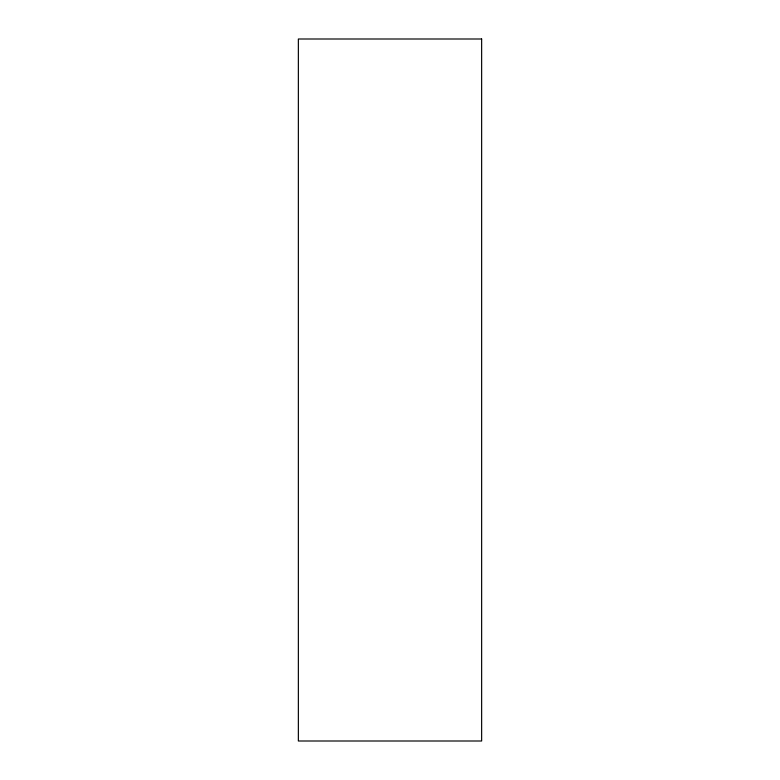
<?xml version="1.0" encoding="UTF-8"?>
<svg xmlns="http://www.w3.org/2000/svg" width="780" height="780" viewBox="0 0 780 780"><rect width="100%" height="100%" fill="white"/><g stroke="black" fill="none" stroke-linecap="round" stroke-linejoin="round"><path stroke-width="1.17" d="M481.64 39L298.36 39L298.36 741L481.64 741L481.64 39"/></g></svg>
